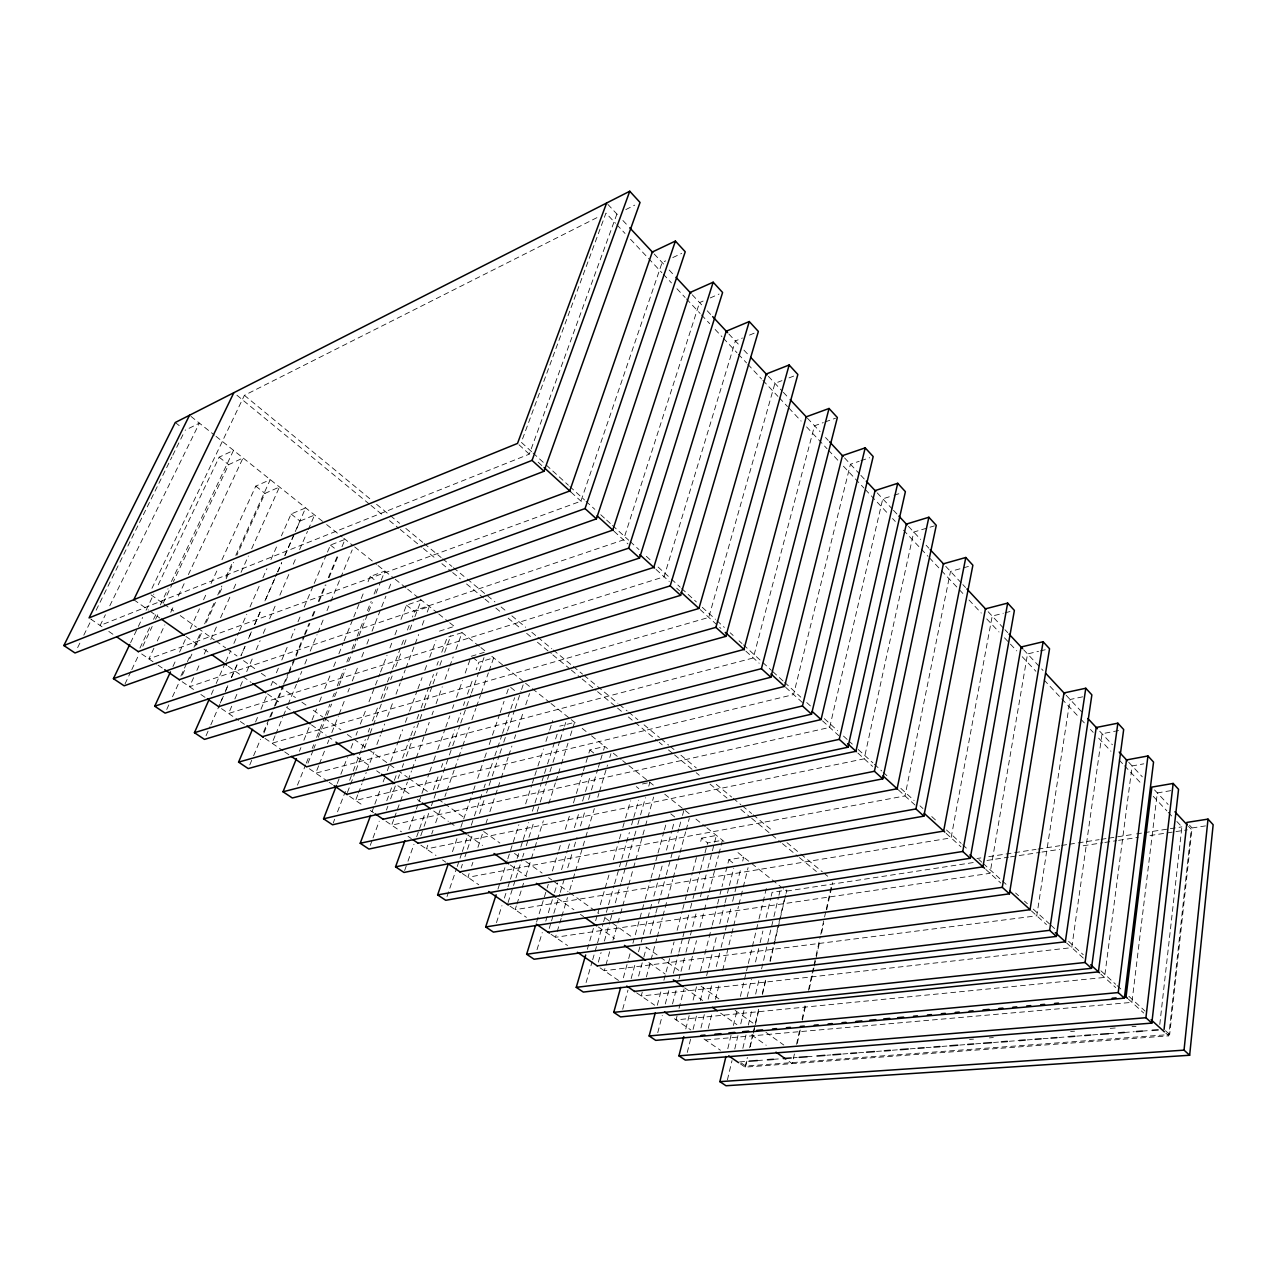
<?xml version="1.0" encoding="UTF-8"?>
<svg xmlns="http://www.w3.org/2000/svg" width="1277" height="1277" viewBox="0 0 1277 1277"><rect width="100%" height="100%" fill="white"/><g stroke="black" fill="none" stroke-linecap="round" stroke-linejoin="round"><path stroke-width="0.75" stroke-dasharray="5 3.75" d="M740.181 1063.741L745.114 1067.125L1168.774 1035.839L1191.249 829.236L1188.536 826.331M741.155 1062.943L745.72 1066.056L1169.668 1034.546L1192.095 827.959L1189.51 825.181M1159.787 1024.489L1181.895 826.889L1175.079 819.611M794.406 1053.988L792.283 1063.645L789.026 1061.347M796.529 1044.347L799.929 1028.911M802.052 1019.254L805.452 1003.818M808.437 990.313L815.652 957.511M816.083 955.579L820.329 936.28M820.744 934.349L824.144 918.913M824.575 916.982L825.852 911.187M826.267 909.272L831.79 884.179M797.295 1043.437L800.28 1029.885M802.403 1020.195L805.819 1004.696M809.235 989.196L813.912 967.886M814.343 965.939L819.882 940.766M821.59 933.008L823.713 923.319M826.698 909.767L832.668 882.646M745.114 1067.125L747.38 1057.452M749.647 1047.778L755.074 1024.569M755.521 1022.638L758.698 1009.101M762.305 993.634L765.929 978.166M769.999 960.751L774.532 941.42M774.979 939.489L778.603 924.005M779.05 922.074L785.387 895.001M745.72 1066.056L747.524 1058.33M750.237 1046.725L752.951 1035.12M753.414 1033.189L759.288 1008.048M762.449 994.512L766.072 979.028M770.143 961.629L786.871 890.069L772.106 892.336L771.18 896.199M742.847 1048.337L746.039 1034.769M748.322 1025.08L751.993 1009.58M755.649 994.081L758.841 980.513M761.587 968.892L773.479 918.514M773.926 916.583L778.507 897.204M778.954 895.273L779.88 891.394M727.395 1079.943L732.008 1060.596M734.77 1048.992L737.994 1035.455M740.756 1023.851L743.996 1010.315M747.221 996.778L751.371 979.363M755.521 961.964L759.655 944.549M760.118 942.618L762.896 931.013M766.12 917.477L770.733 898.13M727.794 1048.72L731.067 1035.152M733.397 1025.463L737.116 1009.963M740.389 996.395L747.843 965.396M748.306 963.449L758.554 920.829M759.017 918.881L766.471 887.882M708.272 1028.352L712.103 1012.853M715.455 999.3L718.823 985.748M722.654 970.265L731.29 935.418M731.769 933.487L733.206 927.677M733.684 925.745L738.489 906.383M738.968 904.451L742.799 888.952M743.278 887.02L748.083 867.658M700.961 1027.953L704.329 1014.513M708.16 999.173L711.512 985.732M716.317 966.545L720.627 949.274M721.122 947.358L724.953 932.002M725.432 930.087L726.868 924.34M727.347 922.409L730.715 908.985M732.631 901.307L734.546 893.629M735.025 891.713L736.462 885.967M736.941 884.035L740.788 868.695M742.703 861.017L743.661 857.186L728.848 859.724L722 886.637M687.265 1052.424L690.649 1038.999M693.076 1029.406L696.46 1015.965M700.339 1000.609L703.723 987.185M706.628 975.66L708.081 969.913M708.575 967.982L716.317 937.286M719.701 923.846L724.554 904.659M725.033 902.743L726.964 895.065M727.459 893.134L728.912 887.387M729.39 885.472L733.748 868.2M685.781 1028.927L689.213 1015.454M693.124 1000.083L696.556 986.626M700.466 971.238L711.72 927.022M712.215 925.091L717.115 905.872M717.594 903.94L719.558 896.246M720.036 894.331L721.505 888.569M677.049 1016.013L676.06 1019.876L1104.541 977.448L1132.124 765.945L1143.809 763.822M679.045 1008.287L684.041 988.973M689.021 969.658L696.508 940.686M699.988 927.166L703.978 911.714M704.473 909.783L706.468 902.057M706.979 900.125L708.464 894.331M708.974 892.4L718.44 855.702M718.935 853.77L722.431 840.25L707.602 842.932L701.568 838.175L700.035 843.937M672.516 1003.914L675.996 990.521M678.997 979.028L680.497 973.282M680.992 971.366L685.478 954.142M685.972 952.227L689.963 936.903M690.458 934.987L695.949 913.933M700.434 896.709L707.426 869.908M707.921 867.993L711.912 852.669M712.406 850.753L716.397 835.445L701.568 838.175M657.751 1032.694L662.284 1015.454M665.301 1003.945L668.829 990.537M673.362 973.282L678.406 954.111M678.901 952.195L682.429 938.787M682.924 936.855L689.979 910.022M690.49 908.107L692.501 900.445M692.996 898.529L694.512 892.783M695.007 890.867L700.051 871.696M700.546 869.781L707.602 842.932M657.288 1005.238L660.847 991.798M663.896 980.273L670.521 955.308M671.032 953.392L674.08 941.867M677.129 930.342L682.221 911.139M682.732 909.224L684.775 901.546M685.286 899.631L686.803 893.868M687.313 891.937L692.405 872.734M692.916 870.818L696.987 855.462M642.251 992.213L641.214 996.028L1071.754 947.646L1102.067 733.764L1120.089 730.236M646.385 976.937L650.52 961.661M651.031 959.745L656.713 938.739M657.24 936.839L662.396 917.732M662.923 915.832L667.057 900.556M667.568 898.641L672.74 879.55M673.25 877.65L677.385 862.374M677.911 860.459L679.46 854.728M679.971 852.828L685.653 831.822M686.18 829.906L689.277 818.445M638.612 976.075L643.321 958.867M643.847 956.952L646.449 947.39M650.105 933.998L655.34 914.875M655.851 912.959L657.942 905.297M658.469 903.382L665.78 876.613M666.307 874.697L678.837 828.789M679.364 826.873L681.982 817.312M682.493 815.396L684.073 809.65M622.697 1009.261L627.981 990.09M631.141 978.581L635.355 963.241M638.532 951.748L640.639 944.07M641.166 942.155L642.746 936.408M643.273 934.493L651.717 903.813M653.824 896.151L663.322 861.64M666.482 850.147L671.766 830.976M672.293 829.06L674.4 821.382M623.352 977.799L628.156 960.512M628.683 958.58L630.279 952.818M632.945 943.224L644.677 900.971M645.22 899.04L650.552 879.837M651.078 877.922L655.34 862.55M655.883 860.634L657.479 854.872M658.006 852.956L663.88 831.822M664.407 829.906L667.073 820.297M609.704 951.652L604.292 970.743L1036.764 915.801L1070.078 699.509L1082.784 696.795M612.96 940.207L617.302 924.947M617.845 923.032L619.999 915.401M620.542 913.486L622.17 907.771M622.713 905.856L628.14 886.765M628.683 884.865L633.009 869.589M633.552 867.69L635.18 861.959M635.723 860.059L644.949 827.608M645.492 825.708L653.616 797.071M598.338 962.092L601.084 952.546M604.372 941.069L609.847 921.946M610.406 920.031L613.136 910.485M615.338 902.823L620.814 883.716M621.356 881.8L625.203 868.408M625.746 866.508L633.967 837.824M634.509 835.908L637.255 826.347M637.798 824.447L640 816.801M640.543 814.886L645.476 797.678M648.764 786.201L649.865 782.386M586.079 982.588L592.113 961.677M592.656 959.777L603.079 923.686M603.622 921.786L605.809 914.188M606.367 912.289L608.012 906.59M608.554 904.691L614.045 885.695M614.588 883.796L618.978 868.599M619.521 866.7L621.165 860.985M621.723 859.086L629.385 832.492M631.588 824.894L633.232 819.196M633.775 817.296L638.708 800.2M587.324 949.274L593.422 928.347M595.641 920.733L597.301 915.018M597.859 913.119L608.937 875.048M613.375 859.82L618.914 840.793M619.473 838.893L622.234 829.364M622.793 827.464L625.012 819.85M625.57 817.95L630.551 800.823M561.178 918.386L555.463 937.302L990.042 873.308L1027.538 653.936L1038.536 651.334M561.752 916.487L567.467 897.555M569.75 889.989L572.623 880.523M573.181 878.624L574.905 872.941M575.48 871.058L585.201 838.877M585.776 836.978L587.484 831.295M588.058 829.412L594.348 808.58M597.78 797.231L598.929 793.448M599.504 791.548L607.501 765.051M609.783 757.469L610.933 753.685M549.222 928.459L550.962 922.776M551.536 920.877L553.276 915.178M553.851 913.294L559.629 894.315M560.22 892.431L564.258 879.151M567.738 867.769L571.777 854.505M574.091 846.906L576.981 837.425M580.46 826.043L585.074 810.879M588.553 799.498L590.868 791.916M591.443 790.016L597.796 769.153M598.37 767.254L600.11 761.571M600.685 759.671L602.999 752.089M603.574 750.19L604.739 746.407L589.862 749.95L588.681 753.733M537.01 949.705L542.262 932.545M545.774 921.116L553.963 894.427M554.537 892.527L557.458 882.998M561.561 869.653L567.403 850.594M567.978 848.694L570.915 839.165M574.411 827.719L579.088 812.475M582.599 801.046L584.93 793.416M585.52 791.517L590.197 776.256M536.579 922.106L546.54 889.941M547.131 888.042L548.296 884.259M552.398 871.026L558.241 852.11M558.831 850.211L561.752 840.761M565.264 829.412L569.957 814.279M573.469 802.914L575.799 795.348M576.39 793.464L582.839 772.649M583.413 770.765L588.106 755.633M516.339 905.92L515.142 909.703L951.094 837.872L992.197 616.073L1003.291 613.247M516.946 904.036L523.554 883.205M525.948 875.639L530.753 860.506M531.36 858.607L534.361 849.157M534.951 847.258L536.755 841.575M537.362 839.691L543.363 820.76M548.775 803.728L555.383 782.913M555.974 781.029L557.778 775.347M558.384 773.447L560.779 765.881M561.385 763.997L567.994 743.182M570.388 735.6L572.192 729.933M572.798 728.034L574.586 722.367L559.709 726.15M496.466 922.664L501.941 905.648M504.367 898.098L507.416 888.648M508.023 886.765L509.842 881.098M510.449 879.199L516.531 860.299M517.137 858.415L520.186 848.966M520.793 847.082L522.612 841.415M523.219 839.516L528.694 822.516M532.349 811.182L541.464 782.833M542.071 780.949L543.906 775.283M544.513 773.383L546.939 765.833M547.546 763.933L558.496 729.933M508.07 902.552L512.923 887.387M513.53 885.488L515.349 879.805M515.956 877.906L522.038 858.942M522.644 857.059L523.857 853.259M526.284 845.677L533.563 822.931M537.218 811.549L539.644 803.967M540.251 802.068L546.923 781.221M547.53 779.321L549.349 773.639M549.956 771.739L552.398 764.157M553.005 762.257L559.677 741.41M560.284 739.511L563.923 728.129M564.53 726.246L565.743 722.447M497.966 889.079L507.192 860.682M507.815 858.798L518.877 824.719M525.645 803.887L531.791 784.972M532.397 783.072L534.249 777.39M534.855 775.506L537.314 767.924M537.936 766.04L543.475 748.992M545.933 741.426L548.998 731.96M549.621 730.061L552.686 720.595M469.122 873.58L467.861 877.331L904.978 795.938L950.503 571.426L971.015 565.727M471.644 866.077L472.889 862.326M477.933 847.321L482.961 832.333M486.106 822.947L487.367 819.196M489.889 811.693L494.917 796.688M495.54 794.821L497.439 789.186M498.062 787.318L500.584 779.816M501.207 777.948L508.134 757.309M508.757 755.441L511.901 746.055M514.423 738.553L515.685 734.802M518.191 727.315L523.235 712.311M525.741 704.808L529.524 693.555M447.014 896.55L456.575 868.408M457.214 866.54L461.683 853.403M462.322 851.52L468.068 834.647M471.261 825.261L473.799 817.759M474.437 815.875L483.376 789.617M484.015 787.733L485.292 783.982M487.846 776.48L494.215 757.724M494.853 755.84L501.877 735.201M502.515 733.333L510.162 710.826M510.8 708.943L514.631 697.689M461.093 868.073L462.37 864.321M464.924 856.803L466.823 851.168M467.462 849.285L472.554 834.264M479.545 813.593L483.999 800.44M486.553 792.921L488.452 787.286M489.091 785.419L491.645 777.901M492.268 776.017L499.275 755.345M499.914 753.478L503.09 744.076M503.729 742.208L506.905 732.806M507.544 730.923L514.535 710.267M515.174 708.384L520.904 691.48M521.543 689.596L524.081 682.078M452.473 851.679L456.99 838.51M460.853 827.241L473.113 791.532M473.751 789.649L475.044 785.882M477.63 778.363L484.079 759.576M484.717 757.692L486.649 752.057M489.235 744.539L491.805 737.021M492.459 735.137L499.546 714.466M500.201 712.582L504.064 701.312M506.65 693.794L508.581 688.159M427.763 845.23L426.438 848.966L864.194 758.825L913.757 532.062L934.397 525.885M431.706 833.977L433.031 830.242M435.665 822.739L440.278 809.618M444.891 796.497L446.216 792.762M446.87 790.878L454.117 770.27M454.788 768.387L458.076 759.017M458.73 757.149L462.035 747.779M462.689 745.912L469.282 727.172M471.915 719.669L475.874 708.432M476.529 706.548L480.487 695.311M481.142 693.443L488.389 672.819M489.059 670.952L493.672 657.831L478.827 662.268L476.161 669.787M420.756 835.749L423.421 828.23M424.092 826.363L428.753 813.226M431.418 805.707L433.414 800.072M434.084 798.205L436.75 790.686M437.42 788.819L448.754 756.894M449.408 755.026L452.074 747.508M452.744 745.64L460.071 724.985M460.742 723.117L466.073 708.096M466.743 706.213L470.734 694.943M471.405 693.076L478.747 672.42M479.402 670.553L484.079 657.4M404.633 870.563L407.299 863.06M407.97 861.193L413.987 844.289M416.669 836.786L425.353 812.395M433.382 789.872L438.729 774.868M441.395 767.365L442.736 763.598M448.754 746.71L454.772 729.821M457.437 722.319L460.789 712.933M463.455 705.431L464.796 701.68M467.462 694.177L472.809 679.156M408.943 829.555L415.648 810.927M416.318 809.059L418.313 803.472M418.984 801.621L429.04 773.67M429.71 771.803L433.063 762.481M433.733 760.629L437.069 751.307M437.74 749.439L445.114 728.944M445.785 727.076L449.807 715.902M452.489 708.448L453.83 704.728M456.512 697.274L462.529 680.497M465.211 673.043L470.575 658.134M393.731 819.563L391.672 825.165L829.667 727.427L882.758 498.86L892.192 495.859M394.401 817.695L407.395 782.178M408.081 780.311L411.497 770.957M412.184 769.089L415.6 759.751M416.27 757.868L429.264 722.351M431.993 714.881L433.366 711.145M436.095 703.659L442.241 686.834M444.987 679.364L449.073 668.142M449.759 666.275L453.175 656.937M455.921 649.45L462.066 632.626L479.338 646.354M616.903 214.057L529.301 454.149L100.117 625.491L105.4 614.748M370.282 845.342L372.341 839.771M373.028 837.92L379.221 821.207M386.771 800.775L393.651 782.194M394.338 780.343L396.397 774.772M402.59 758.059L410.14 737.627M410.827 735.775L414.275 726.485M417.02 719.063L420.452 709.773M421.139 707.905L428.705 687.489M429.391 685.621L433.51 674.479M436.942 665.189L438.314 661.486M441.762 652.196L447.253 637.335L462.066 632.626M386.468 810.001L387.841 806.282M390.586 798.875L395.375 785.882M398.105 778.459L399.478 774.756M402.223 767.333L403.58 763.63M406.325 756.207L413.173 737.659M413.86 735.807L419.335 720.978M420.021 719.111L423.437 709.852M424.124 707.985L432.328 685.733M433.015 683.881L437.117 672.756M439.863 665.333L441.922 659.762M444.651 652.355L450.813 635.659M372.022 811.629L374.113 806.058M374.815 804.191L380.37 789.314M383.148 781.859L384.537 778.14M387.314 770.701L390.092 763.263M390.794 761.395L398.44 740.931M399.126 739.08L402.606 729.774M405.384 722.335L408.863 713.029M409.55 711.161L417.196 690.697M417.898 688.846L422.064 677.672M424.842 670.233L426.933 664.647M429.71 657.208L435.968 640.463M357.72 794.869L355.597 800.471L793.56 694.576L850.434 464.237L859.182 461.284M358.438 793.017L361.982 783.695M362.684 781.827L366.228 772.505M366.946 770.638L374.033 751.977M376.875 744.523L380.418 735.201M381.121 733.333L384.664 724.011M387.506 716.557L393.172 701.632M396.014 694.177L400.26 682.987M400.978 681.12L405.224 669.93M405.942 668.063L414.45 645.683M415.153 643.816L418.696 634.493M422.24 625.171L424.363 619.584M427.204 612.114L429.327 606.527L414.562 611.523L412.423 617.078M333.249 822.947L334.67 819.243M337.527 811.821L345.365 791.421M349.659 780.295L352.5 772.872M353.218 771.021L361.072 750.621M361.774 748.769L365.35 739.495M368.191 732.072L369.628 728.353M372.485 720.946L378.184 706.101M381.041 698.679L386.739 683.849M387.458 681.998L391.736 670.872M392.454 669.004L401.01 646.753M401.728 644.901L403.867 639.33M407.427 630.056L409.566 624.501M347.408 792.522L355.214 772.17M355.932 770.318L361.614 755.521M364.44 748.114L369.42 735.169M370.122 733.317L382.908 700.004M383.627 698.152L387.889 687.058M390.73 679.651L392.151 675.948M395.694 666.706L401.377 651.893M404.218 644.502L407.06 637.095M409.901 629.689L414.163 618.595M414.865 616.743L421.266 600.094L406.501 605.154L400.739 620.015M337.256 783.519L340.145 776.081M340.863 774.229L347.36 757.5M350.967 748.21L353.122 742.639M356.012 735.201L357.448 731.498M360.337 724.059L366.116 709.198M368.989 701.759L374.768 686.898M375.486 685.047L379.812 673.889M380.53 672.037L387.027 655.309M389.916 647.886L392.071 642.315M394.96 634.877L397.849 627.454M318.643 765.801L315.722 773.176L753.302 657.958L814.518 425.784L823.314 422.607M319.378 763.949L324.502 751.052M327.423 743.677L328.891 739.99M331.812 732.615L338.389 716.014M339.123 714.178L344.231 701.265M347.887 692.038L349.355 688.351M352.276 680.976L358.135 666.227M361.79 657.017L363.977 651.478M366.898 644.103L369.101 638.58M372.022 631.205L385.909 596.167M388.846 588.793L391.768 581.418M297.477 785.132L305.586 764.923M306.32 763.087L309.273 755.729M312.211 748.386L313.695 744.714M316.632 737.356L324.741 717.147M325.475 715.312L329.897 704.297M332.834 696.939L334.319 693.267M337.256 685.925L343.896 669.387M346.833 662.045L349.052 656.522M351.989 649.179L356.411 638.165M357.145 636.313L363.785 619.792M367.457 610.598L371.144 601.419M374.097 594.06L377.034 586.718M307.98 763.151L313.152 750.237M313.887 748.386L315.371 744.683M318.324 737.308L326.465 716.988M327.199 715.136L331.637 704.058M334.606 696.667L338.293 687.441M339.028 685.589L345.684 668.972M348.653 661.582L353.09 650.504M353.825 648.652L358.262 637.574M358.997 635.723L367.872 613.567M368.622 611.715L372.309 602.489M376.013 593.246L380.45 582.168M381.185 580.317L384.888 571.09L370.186 576.47L367.201 583.828M299.409 751.291L300.909 747.62M303.878 740.261L311.333 721.856M312.083 720.005L316.552 708.974M319.521 701.6L321.756 696.093M324.741 688.718L330.695 674.001M333.68 666.642L335.915 661.119M338.9 653.76L343.369 642.714M344.104 640.878L353.043 618.786M353.793 616.951L360.497 600.398M361.247 598.546L363.482 593.023M275.05 735.855L271.985 743.23L708.751 617.429L774.916 383.355L781.971 380.626M275.816 734.02L282.68 717.451M283.446 715.615L287.261 706.404M288.027 704.569L296.44 684.312M297.206 682.477L301.787 671.431M304.836 664.056L307.134 658.533M310.183 651.174L317.063 634.605M317.829 632.769L323.927 618.036M326.992 610.677L330.041 603.303M330.807 601.467L339.969 579.375M340.736 577.539L352.197 549.924M249.781 764.907L252.862 757.564M253.628 755.729L260.556 739.207M263.637 731.849L269.016 718.999M269.798 717.163L273.645 707.985M274.411 706.149L282.871 685.957M283.654 684.105L288.267 673.091M289.033 671.255L303.671 636.377M304.437 634.525L309.05 623.511M312.131 616.168L315.211 608.826M318.292 601.483L325.22 584.946M328.301 577.603L338.309 553.739M263.94 733.014L267.771 723.883M270.836 716.573L274.651 707.426M275.417 705.606L295.322 658.102M296.088 656.282L304.517 636.169M305.267 634.35L309.864 623.384M312.929 616.073L315.994 608.778M319.058 601.467L325.938 585.026M329.003 577.715L338.948 553.963M342.013 546.652L345.077 539.341L330.44 545.087L327.359 552.382M255.56 722.016L257.874 716.541M260.971 709.246L267.132 694.656M270.995 685.526L272.544 681.886M276.407 672.756L278.721 667.296M281.802 660.001L287.979 645.412M291.076 638.101L294.939 628.986M298.02 621.691L301.117 614.397M304.197 607.102L313.456 585.217M314.238 583.397L326.593 554.202M231.728 706.213L228.567 713.492L664.056 576.789L735.344 340.975L742.416 338.038M234.888 698.934L237.251 693.459M240.411 686.18L242.774 680.721M246.716 671.622L253.038 657.048M256.182 649.77L260.141 640.671M263.285 633.376L265.664 627.917M269.607 618.818L275.928 604.244M279.871 595.146L289.336 573.293M293.279 564.195L296.44 556.916M299.6 549.621L307.486 531.424M308.284 529.604L314.589 515.03L300.015 521.064L295.242 531.982M220.219 703.036L222.613 697.561M225.806 690.266L228.2 684.807L225.167 692.086M231.392 677.512L237.777 662.923M244.961 646.497L240.97 655.628L245.072 646.593M251.361 631.907L248.153 639.202L251.441 632.035M254.554 624.613L260.939 610.023M264.93 600.908L276.901 573.549M277.7 571.729L281.69 562.614M284.883 555.319L294.46 533.435M295.258 531.599L305.65 507.895L291.092 514.008L281.419 535.877M206.06 735.744L210.035 726.645M210.833 724.825L224.369 693.906M231.536 677.528L237.905 662.971M254.634 624.756L261.003 610.214M265.776 599.296L276.933 573.82M277.732 572L281.706 562.902M284.899 555.623L294.444 533.802M211.344 694.433L215.382 685.318M216.18 683.498L225.039 663.449M225.853 661.63L230.674 650.695M233.899 643.4L238.735 632.466M239.533 630.646L246.796 614.237M250.005 606.942L259.678 585.074M262.902 577.795L266.925 568.68M270.947 559.565L277.396 544.992M193.593 677.672L189.507 686.755L623.495 539.884L699.541 302.617L703.084 301.069M196.866 670.409L200.138 663.146M204.224 654.063L206.682 648.62M210.769 639.538L217.313 625.012M220.586 617.749L230.403 595.96M233.675 588.697L236.947 581.434M241.034 572.367L248.392 556.022M251.665 548.759L279.471 487.032L264.977 493.385L236.915 555.128M180.871 676.108L186.602 663.497M187.416 661.694L190.704 654.478M193.976 647.279L200.537 632.849M204.639 623.846L214.488 602.217M217.76 595.002L221.863 585.999M225.965 576.981L231.696 564.37M235.798 555.367L270.245 479.673L255.783 486.122L221.815 560.076M166.728 709.485L169.202 704.042M172.507 696.779L179.115 682.253M182.419 674.99L185.724 667.711M189.842 658.645L192.332 653.185M195.62 645.923L202.229 631.397M206.363 622.314L215.446 602.345M219.564 593.262L222.868 585.999M226.173 578.736L233.611 562.391M172.938 666.514L176.258 659.299M179.562 652.084L186.203 637.654M190.337 628.635L199.451 608.794M203.586 599.775L206.906 592.56M211.04 583.541L217.681 569.095M153.926 648.173L148.882 658.932L580.923 501.175L662.109 262.535L665.668 260.875M157.294 640.99L164.861 624.852M170.735 612.29L174.103 605.106M178.301 596.136L185.037 581.785M188.389 574.602L243.029 457.964L228.647 464.684L173.417 581.546M139.959 648.062L150.159 626.496M153.559 619.313L156.975 612.13M160.375 604.931L168.021 588.761M171.421 581.578L233.515 450.382L219.149 457.182L157.263 586.829M124.986 684.009L130.94 671.431M131.786 669.627L138.586 655.245M142.832 646.258L152.171 626.48M155.571 619.297L158.971 612.098M163.217 603.111L172.571 583.334M130.621 642.65L137.501 628.252M138.347 626.448L142.657 617.445M146.089 610.246L153.831 594.044M151.963 588.314L244.402 395.327L598.833 216.691M109.79 605.793L199.404 423.134L185.133 430.269M77.642 647.631L80.275 642.283M83.803 635.164L91.736 619.122M96.142 610.214L103.182 595.96M104.076 594.188L111.115 579.934M111.993 578.146L119.048 563.891M119.926 562.119L126.982 547.865M127.86 546.077L171.916 456.99M172.794 455.219L179.849 440.964M180.727 439.176L184.255 432.057M625.81 209.604L634.701 205.134M672.787 257.571L681.679 253.421M710.188 297.956L719.063 294.061M749.503 335.101L754.819 332.914M789.026 377.896L794.326 375.837M825.07 421.969L835.605 418.17M860.937 460.694L869.669 457.741M439.432 631.157L454.229 626.384M894.076 495.268L901.626 492.858M471.245 656.282L484.222 652.339M1005.143 612.784L1010.682 611.364M1040.372 650.903L1045.879 649.61M642.427 783.982L647.998 782.785M1170.833 790.639L1157.297 792.921L1131.933 1002.365L705.383 1039.957M976.953 858.511L980.896 857.905M988.781 856.675L1036.062 849.381M1038.041 849.077L1059.718 845.741M1061.682 845.438L1067.604 844.512M1069.567 844.209L1099.13 839.659M1101.093 839.356L1107.015 838.43M1108.979 838.127L1134.599 834.184M1136.578 833.881L1142.484 832.971M1144.447 832.652L1181.895 826.889M1192.095 827.959L1205.504 825.9M973.218 862.566L786.297 891.138L783.168 888.648M986.977 860.459L1008.575 857.154M1010.538 856.867L1040.005 852.366M1041.968 852.062L1059.639 849.349M1083.215 845.757L1102.865 842.756M1104.828 842.453L1116.609 840.649M1118.572 840.346L1138.222 837.345M1150.002 835.541L1187.323 829.842M969.546 1039.43L973.505 1039.127M989.372 1037.882L993.33 1037.562M1070.605 1031.497L1074.58 1031.178M1110.24 1028.384L1116.194 1027.921M1132.045 1026.676L1136.003 1026.357M739.638 1061.905L749.551 1061.139M757.484 1060.533L765.418 1059.926M773.351 1059.319L781.285 1058.713M793.193 1057.803L797.151 1057.5M807.08 1056.733L815.013 1056.127M826.905 1055.217L830.864 1054.914M842.772 1054.004L848.726 1053.557M858.639 1052.791L864.593 1052.344M876.485 1051.434L882.439 1050.971M892.352 1050.221L898.306 1049.758M910.198 1048.848L916.152 1048.401M926.064 1047.635L932.018 1047.188M941.931 1046.422L947.885 1045.975M959.777 1045.065L965.731 1044.602M975.644 1043.852L981.598 1043.389M993.49 1042.479L999.444 1042.032M1009.357 1041.266L1019.285 1040.516M1027.219 1039.909L1035.152 1039.302M1043.086 1038.696L1051.019 1038.089M1058.952 1037.483L1068.865 1036.716M1076.798 1036.11L1084.732 1035.503M1092.665 1034.897L1100.598 1034.29M1108.532 1033.684L1116.465 1033.077M1124.399 1032.47L1134.311 1031.704M1142.245 1031.098L1150.178 1030.491M90.651 619.01L102.224 626.927M108.8 631.429L113.733 634.813M141.683 653.952L156.48 664.088M158.125 665.205L163.057 668.589M182.164 681.726L194.296 689.979M200.872 694.48L205.805 697.865M221.464 708.623L238.687 720.372M240.331 721.505L245.264 724.873M264.993 738.393L283.079 750.764M284.723 751.898L289.656 755.282M309.401 768.786L327.487 781.173M329.131 782.29L332.419 784.541M349.659 796.401L363.658 805.931M370.234 810.432L373.522 812.683M385.925 821.239L401.473 831.822M408.049 836.339L411.338 838.59M420.867 845.166L436 855.478M442.576 859.98L445.865 862.23M462.306 873.484L478.747 884.738M509.986 906.127L526.427 917.397M551.025 934.269L567.547 945.539M600.062 967.854L618.515 980.433M636.6 992.82L654.686 1005.207M674.416 1018.711L690.857 1029.964M704.01 1038.983L720.451 1050.237M133.782 599.711L148.451 610.039M150.095 611.188L159.864 618.084M185.947 636.457L197.36 644.502M203.873 649.083L208.774 652.531M228.328 666.307L241.369 675.501M242.997 676.65L251.138 682.397M267.452 693.874L280.477 703.068M287.006 707.65L290.262 709.948M311.46 724.873L326.13 735.217M327.758 736.366L334.271 740.963M357.097 757.038L370.138 766.216M376.651 770.813L379.907 773.112M397.833 785.738L410.875 794.933M417.403 799.514L420.66 801.812M433.701 811.007L448.371 821.334M449.999 822.484L456.512 827.081M467.925 835.126L482.594 845.454M510.305 864.976L526.603 876.453M557.57 898.274L573.868 909.767M580.397 914.348L583.653 916.647M598.322 926.99L614.62 938.467M648.86 962.587L665.157 974.064M684.711 987.855L702.637 1000.482M720.563 1013.108L736.877 1024.601M751.546 1034.929L766.216 1045.256M151.021 594.843L162.387 602.92M163.999 604.069L173.736 610.997M180.233 615.61L196.45 627.167M198.079 628.316L214.297 639.857M215.925 641.006L225.662 647.934M227.29 649.099L237.011 656.011M243.508 660.64L254.873 668.717M261.354 673.33L266.223 676.794M272.719 681.423L277.588 684.871M279.2 686.036L295.434 697.577M301.915 702.19L306.783 705.654M313.28 710.267L323.017 717.195M324.629 718.36L340.863 729.901M347.344 734.514L352.213 737.978M353.841 739.128L366.818 748.37M368.446 749.519L396.03 769.153M397.642 770.302L407.379 777.23M409.007 778.379L428.481 792.235M438.203 799.163L443.071 802.626M444.699 803.776L464.174 817.631M483.648 831.487L499.866 843.028M514.471 853.419L519.34 856.883M525.821 861.496L542.055 873.037M548.535 877.666L551.792 879.965M553.404 881.13L568.01 891.522M569.638 892.671L598.833 913.454M605.33 918.067L631.285 936.536M645.891 946.927L658.868 956.154M660.496 957.319L681.583 972.324M701.057 986.179L718.903 998.869M735.137 1010.41L752.983 1023.116M765.961 1032.343L783.807 1045.049M175.284 422.495L180.903 426.949M219.149 457.182L228.647 464.684M255.783 486.122L264.977 493.385M291.092 514.008L300.015 521.064M330.44 545.087L336.202 549.637M370.186 576.47L375.741 580.859M406.501 605.154L414.562 611.523M472.761 657.479L478.827 662.268M510.688 687.425L515.078 690.905M589.862 749.95L593.917 753.159M636.281 786.616L638.867 788.659M670.776 813.848L675.453 817.551M728.848 859.724L733.253 863.204M190.943 416.382L214.456 435.138M216.021 436.367L325.076 523.347M326.641 524.592L342.22 537.01M343.784 538.255L353.122 545.71M354.687 546.955L376.507 564.354M378.056 565.599L393.635 578.018M395.2 579.263L406.102 587.963M407.666 589.208L418.569 597.907M420.133 599.136L437.277 612.816M438.825 614.045L448.179 621.516M449.727 622.745L455.969 627.725M480.902 647.599L485.579 651.334M491.805 656.298L504.271 666.243M505.82 667.488L524.528 682.397M525.549 683.259L549.461 702.27M551.01 703.515L569.718 718.424M571.266 719.669L575.943 723.389M582.168 728.369L589.974 734.578M591.522 735.823L607.453 748.561M613.343 753.222L621.133 759.432M622.681 760.677L627.358 764.396M628.923 765.641L653.856 785.515M664.758 794.214L690.314 814.63M695.917 819.068L705.271 826.522M706.819 827.767L723.963 841.431M737.994 852.621L781.62 887.403M236.915 395.231L369.452 504.176M371 505.437L383.323 515.573M389.485 520.633L398.743 528.231M400.276 529.508L421.857 547.242M423.405 548.503L435.728 558.64M441.89 563.7L451.132 571.314M452.681 572.575L460.39 578.912M466.552 583.972L483.504 597.907M485.037 599.168L489.666 602.967M495.827 608.044L501.989 613.104M508.166 618.18L520.489 628.3M526.651 633.376L531.28 637.175M537.441 642.235L551.313 653.648M552.845 654.909L569.797 668.845M571.346 670.106L580.588 677.704M582.136 678.981L596.008 690.378M597.54 691.639L616.041 706.835M617.573 708.112L622.202 711.912M628.364 716.972L657.655 741.043M659.187 742.304L662.268 744.842M668.43 749.918L673.059 753.717M674.607 754.978L694.64 771.452M696.173 772.713L699.253 775.251M710.044 784.11L726.996 798.045M740.868 809.442L750.11 817.041M751.658 818.318L780.933 842.373M782.482 843.65L797.886 856.308M799.434 857.585L816.386 871.521M244.402 395.327L370.442 499.243M376.587 504.303L388.878 514.455M390.427 515.716L399.637 523.315M405.799 528.391L422.703 542.326M424.235 543.603L441.14 557.538M442.688 558.799L451.898 566.413M453.447 567.674L465.738 577.811M467.27 579.088L494.933 601.898M501.095 606.958L505.708 610.757M511.854 615.833L525.677 627.246M531.839 632.307L536.436 636.106M537.984 637.383L551.808 648.78M553.356 650.057L571.793 665.253M573.325 666.53L582.551 674.128M584.084 675.389L617.908 703.276M619.441 704.553L627.135 710.89M628.667 712.151L637.893 719.749M644.039 724.825L659.411 737.499M660.943 738.76L668.637 745.098M670.17 746.375L674.783 750.174M680.928 755.234L696.3 767.908M716.285 784.381L731.657 797.056M733.19 798.333L740.868 804.67M742.416 805.931L751.626 813.529M753.175 814.806L773.144 831.279M786.983 842.676L799.274 852.828M800.823 854.09L822.34 871.824M823.873 873.101L830.018 878.161M1165.454 1030.715L1169.668 1034.546M518.989 444.763L530.785 455.49M538.144 462.194L542.565 466.217M571.122 492.252L583.828 503.745M614.109 531.344L628.029 543.954M656.027 569.414L669.292 581.482M676.65 588.17L679.603 590.852M700.227 609.624L720.851 628.38M745.896 651.174L759.161 663.226M785.69 687.361L804.845 704.776M822.516 720.866L838.734 735.6M857.873 753.031L872.622 766.439M898.417 789.952L915.338 805.308M946.129 833.354L961.022 846.859M985.78 869.429L1000.801 883.046M1031.401 910.916L1046.47 924.58M1066.646 942.985L1083.311 958.101M1100.854 974.096L1115.731 987.584M1128.389 999.141L1143.729 1013.044M1165.821 1033.157L1168.774 1035.839M531.599 451.691L521.303 442.289L605.952 213.099L615.514 223.283M533.068 453.032L544.848 463.759M546.317 465.099L568.377 485.212M569.861 486.569L584.563 499.977M586.031 501.318L594.859 509.363M600.749 514.727L605.154 518.749M606.639 520.09L611.044 524.129M612.513 525.47L628.699 540.219M630.168 541.56L638.995 549.605M646.354 556.325L652.244 561.688M658.118 567.052L669.898 577.779M671.367 579.12L680.194 587.165M681.663 588.505L696.38 601.93M702.254 607.293L715.503 619.361M716.972 620.702L724.33 627.422M730.205 632.785L733.158 635.467M739.032 640.831L741.985 643.512M743.453 644.853L771.404 670.345M772.872 671.686L783.168 681.072M784.637 682.413L800.823 697.178M806.713 702.542L811.118 706.564M824.367 718.632L837.6 730.715M843.49 736.079L852.318 744.124M858.192 749.487L872.909 762.896M874.378 764.253L881.737 770.957M883.205 772.298L889.095 777.661M900.86 788.388L914.109 800.471M919.983 805.835L922.936 808.517M931.763 816.562L936.169 820.584M946.465 829.97L961.182 843.395M962.65 844.736L968.541 850.099M978.836 859.485L981.774 862.167M983.242 863.507L1000.897 879.614M1002.365 880.954L1008.255 886.318M1015.614 893.022L1018.551 895.704M1024.441 901.067L1027.378 903.765M1033.269 909.128L1049.455 923.878M1050.923 925.218L1055.329 929.241M1068.578 941.325L1083.279 954.733M1100.934 970.823L1115.651 984.248M1117.12 985.589L1121.541 989.611M1128.884 996.315L1145.07 1011.081M616.871 224.736L625.06 233.468M630.519 239.278L661.917 272.735M663.274 274.188L671.463 282.919M676.922 288.73L685.111 297.461M686.483 298.914L700.131 313.456M701.488 314.924L709.677 323.64M715.136 329.466L721.968 336.729M723.325 338.182L736.973 352.739M738.345 354.192L746.534 362.907M747.891 364.36L761.539 378.918M762.912 380.37L777.916 396.365M779.289 397.817L787.478 406.549M788.835 408.001L801.126 421.091M806.585 426.901L827.049 448.722M828.422 450.174L837.967 460.358M843.427 466.185L863.906 487.99M865.263 489.458L887.1 512.716M892.559 518.542L895.289 521.447M903.477 530.178L919.855 547.625M921.228 549.078L928.044 556.357M929.417 557.81L958.069 588.346M959.442 589.814L963.528 594.172M968.988 599.982L981.279 613.072M986.738 618.898L999.013 631.987M1004.472 637.798L1016.763 650.887M1022.223 656.713L1035.87 671.255M1044.059 679.987L1060.437 697.434M1061.794 698.886L1079.544 717.802M1080.901 719.254L1085.003 723.612M1090.462 729.438L1093.192 732.344M1098.651 738.154L1110.926 751.243M1119.115 759.975L1123.217 764.348M1124.574 765.801L1140.952 783.248M1153.243 796.337L1166.891 810.879M1168.247 812.332L1173.707 818.158M607.9 204.4L617.493 214.68M622.921 220.506L628.364 226.332M654.191 253.995L663.721 264.195M669.148 270.022L673.234 274.395M692.262 294.779L701.791 304.964M707.219 310.79L711.305 315.164M728.848 334.015L738.489 344.295M743.932 350.121L748.019 354.479M768.403 376.332L782.003 390.89M783.36 392.342L788.803 398.169M807.367 418.122L820.073 431.674M825.517 437.5L828.23 440.405M844.544 457.884L859.501 473.895M860.858 475.363L864.944 479.721M877.171 492.842L892.128 508.853M893.485 510.305L897.571 514.679M908.442 526.332L920.685 539.437M926.128 545.263L928.842 548.168M945.762 566.35L961.469 583.126M962.826 584.579L965.556 587.5M988.143 611.731L1003.626 628.268M1004.983 629.721L1007.697 632.642M1023.659 649.785L1043.054 670.505M1066.167 695.263L1082.481 712.742M1099.736 731.258L1112.395 744.778M1128.708 762.257L1142.308 776.815M1154.536 789.92L1168.136 804.478"/><path stroke-width="1.5" d="M725.943 1056.462L719.877 1081.651L726.006 1085.753L1189.653 1055.249L1213.15 824.734L1208.01 819.116L1186.924 822.404L1164.065 1029.438M1189.653 1055.249L1184.034 1050.141L1208.01 819.116M683.833 1036.605L678.933 1055.84L685.334 1060.102L1151.822 1023.1L1178.559 789.33L1173.164 783.439L1151.87 787.095L1126.027 997.002M1151.822 1023.1L1145.916 1017.721L1173.164 783.439M655.245 1012.932L649.147 1035.966L655.74 1040.372L1124.367 998.167L1153.546 762.066L1147.943 755.968L1126.49 759.927L1098.396 971.877L669.515 1015.407L664.551 1011.959M1124.367 998.167L1118.221 992.58L1147.943 755.968M620.686 987.392L613.758 1012.358L620.59 1016.923L1091.5 968.333L1123.68 729.534L1117.854 723.181L1096.209 727.491L1065.353 941.819L634.43 991.383M1091.5 968.333L1085.067 962.491L1117.854 723.181M585.664 954.988L576.246 987.344L583.334 992.085L1056.366 936.424L1091.867 694.864L1085.785 688.239L1063.964 692.948L1030.06 909.703L597.253 965.923M1056.366 936.424L1049.63 930.326L1085.785 688.239M535.414 925.889L526.635 954.254L534.089 959.235L1009.437 893.82L1049.55 648.748L1043.117 641.74L1021.073 647.008L982.939 866.844L548.072 932.258M1009.437 893.82L1002.285 887.339L1043.117 641.74M496.13 894.762L485.675 926.942L493.417 932.114L970.265 858.272L1014.385 610.422L1007.665 603.095L985.429 608.842L943.639 831.088L507.464 904.451M970.265 858.272L962.762 851.472L1007.665 603.095M447.956 864.832L437.628 894.906L445.737 900.301L923.862 816.147L972.882 565.2L965.795 557.49L943.384 563.811L897.108 788.771L459.832 871.84M923.862 816.147L915.928 808.932L965.795 557.49M404.921 840.745L395.551 866.828L403.963 872.446L882.758 778.842L936.28 525.326L928.874 517.249L906.319 524.097L855.925 751.307L418.09 843.251M882.758 778.842L874.426 771.276L928.874 517.249M370.633 815.365L360.21 843.267L368.909 849.061L847.944 747.237L905.393 491.661L897.715 483.297L875.048 490.607L821.063 719.59L383.052 819.275M847.944 747.237L839.276 739.351L897.715 483.297M336.537 785.371L323.56 818.812L332.531 824.798L811.518 714.162L873.181 456.559L865.199 447.86L842.437 455.666L784.589 686.419L346.69 794.374M811.518 714.162L802.467 705.958L865.199 447.86M296.44 758.65L283.031 791.788L292.321 797.981L770.861 677.257L837.361 417.531L829.044 408.48L806.186 416.845L743.932 649.45L306.496 766.854M283.031 791.788L761.411 668.669L829.044 408.48M252.479 729.311L238.576 762.13L248.233 768.578L725.831 636.377L797.854 374.48L789.154 364.999L766.2 374.017L698.918 608.49L262.408 736.669M238.576 762.13L715.902 627.358L789.154 364.999M208.933 699.892L194.439 732.695L204.464 739.383L680.625 595.337L758.362 331.445L749.28 321.549L726.246 331.222L653.76 567.419L218.622 706.692M194.439 732.695L670.202 585.872L749.28 321.549M170.464 671.925L154.725 706.213L165.084 713.125L639.538 558.033L722.606 292.497L713.173 282.217L690.091 292.497L612.752 530.131L179.227 679.715M154.725 706.213L628.667 548.168L713.173 282.217M129.759 644.454L113.43 678.662L124.14 685.813L596.391 518.877L685.238 251.761L675.405 241.066L652.292 252.016L569.734 490.975L138.251 651.669M113.43 678.662L585.042 508.565L675.405 241.066M544.018 471.261L640.048 202.468L629.753 191.247L175.284 422.495L63.85 645.539L74.992 652.978L544.018 471.261L532.046 460.39L63.85 645.539M532.046 460.39L629.753 191.247M606.607 203.027L517.52 443.422L89.071 617.924L189.523 415.248M133.782 599.711L233.835 392.709M323.56 818.812L802.467 705.958M360.21 843.267L839.276 739.351M395.551 866.828L874.426 771.276M437.628 894.906L915.928 808.932M485.675 926.942L962.762 851.472M526.635 954.254L1002.285 887.339M576.246 987.344L1049.63 930.326M613.758 1012.358L1085.067 962.491M649.147 1035.966L1118.221 992.58M701.025 1035.439L705 1035.088M714.928 1034.178L720.898 1033.652M728.832 1032.933L734.786 1032.391M742.735 1031.672L748.689 1031.13M756.638 1030.411L762.592 1029.869M772.521 1028.975L776.496 1028.608M786.424 1027.714L790.399 1027.362M800.328 1026.453L804.302 1026.101M814.231 1025.208L818.206 1024.84M828.134 1023.946L832.109 1023.579M842.038 1022.685L846.012 1022.334M855.941 1021.424L861.895 1020.882M869.845 1020.163L875.799 1019.637M883.732 1018.918L889.702 1018.376M897.635 1017.657L903.605 1017.115M913.534 1016.221L917.493 1015.853M927.437 1014.96L931.396 1014.608M941.325 1013.699L945.299 1013.347M955.228 1012.453L959.203 1012.086M969.131 1011.192L973.106 1010.825M983.035 1009.931L988.989 1009.389M998.917 1008.495L1002.892 1008.128M1012.821 1007.234L1016.795 1006.883M1026.724 1005.973L1030.699 1005.622M1040.627 1004.728L1044.602 1004.361M1054.531 1003.467L1058.505 1003.099M1112.123 998.247L1116.098 997.896M678.933 1055.84L1145.916 1017.721M749.551 1061.139L757.484 1060.533M767.413 1059.766L773.351 1059.319M783.28 1058.553L791.213 1057.947M799.147 1057.34L807.08 1056.733M816.993 1055.983L824.926 1055.377M832.859 1054.77L840.793 1054.163M850.705 1053.397L856.659 1052.95M866.572 1052.184L874.506 1051.578M884.418 1050.827L890.372 1050.364M900.285 1049.614L908.218 1049.008M918.131 1048.241L924.085 1047.794M933.998 1047.028L939.952 1046.581M949.865 1045.815L957.798 1045.209M967.711 1044.458L973.665 1043.995M983.577 1043.245L991.511 1042.639M1001.423 1041.872L1007.377 1041.425M1019.285 1040.516L1025.223 1040.053M1035.152 1039.302L1041.09 1038.839M1051.019 1038.089L1056.957 1037.626M1068.865 1036.716L1074.819 1036.27M1084.732 1035.503L1090.67 1035.056M1100.598 1034.29L1108.532 1033.684M1118.444 1032.917L1124.399 1032.47M1136.291 1031.561L1142.245 1031.098M1152.157 1030.347L1158.111 1029.885M719.877 1081.651L1184.034 1050.141M117.021 637.063L138.395 651.701M164.701 669.707L179.498 679.843M207.449 698.982L218.958 706.867M246.908 726.006L263.349 737.26M291.3 756.399L306.113 766.535M334.063 785.674L347.216 794.677M375.167 813.816L383.387 819.451M412.982 839.707L417.914 843.091M447.509 863.348L460.662 872.351M488.612 891.49L508.342 905.01M536.292 924.149L549.445 933.152M577.412 952.291L597.141 965.795M626.736 986.067L634.956 991.686M728.672 1055.871L738.537 1062.624M161.493 619.233L184.319 635.308M212.03 654.83L226.699 665.173M252.782 683.546L265.808 692.725M293.518 712.247L309.816 723.724M335.899 742.097L353.825 754.739M381.536 774.261L394.577 783.439M422.288 802.962L430.445 808.708M459.784 829.38L466.297 833.977M494.007 853.499L508.677 863.827M536.388 883.349L555.942 897.124M585.281 917.796L596.694 925.841M624.405 945.363L645.587 960.288M673.298 979.81L683.083 986.706M712.422 1007.361L717.307 1010.809M775.985 1052.152L785.77 1059.048M585.042 508.565L596.391 518.877M628.667 548.168L639.538 558.033M670.202 585.872L680.625 595.337M715.902 627.358L725.831 636.377M761.411 668.669L770.861 677.257M544.05 467.558L570.564 491.677M597.093 515.796L613.295 530.546M639.809 554.665L654.542 568.073M681.072 592.193L698.758 608.283M725.272 632.402L744.427 649.833M770.957 673.953L784.206 686.02M812.204 711.481L821.047 719.526M847.561 743.645L856.404 751.69M882.934 775.809L897.667 789.218M924.181 813.337L944.804 832.109M969.866 854.888L984.599 868.296M1009.644 891.075L1030.268 909.847M1055.313 932.625L1065.625 942.011M1090.686 964.789L1099.513 972.835M1124.574 995.629L1127.511 998.311M1151.088 1019.748L1164.353 1031.816M629.721 227.785L652.834 252.543M675.948 277.301L690.905 293.327M712.662 316.616L727.619 332.643M750.732 357.4L767.046 374.879M790.16 399.637L806.473 417.1M829.587 441.858L843.187 456.432M866.301 481.19L875.814 491.374M898.928 516.131L907.085 524.879M930.199 549.637L943.799 564.195M966.912 588.952L985.94 609.337M1009.053 634.094L1022.654 648.652M1045.767 673.41L1064.81 693.81M1087.924 718.568L1097.438 728.752M1119.195 752.057L1127.352 760.789M1174.936 811.773L1187.163 824.878"/></g></svg>
